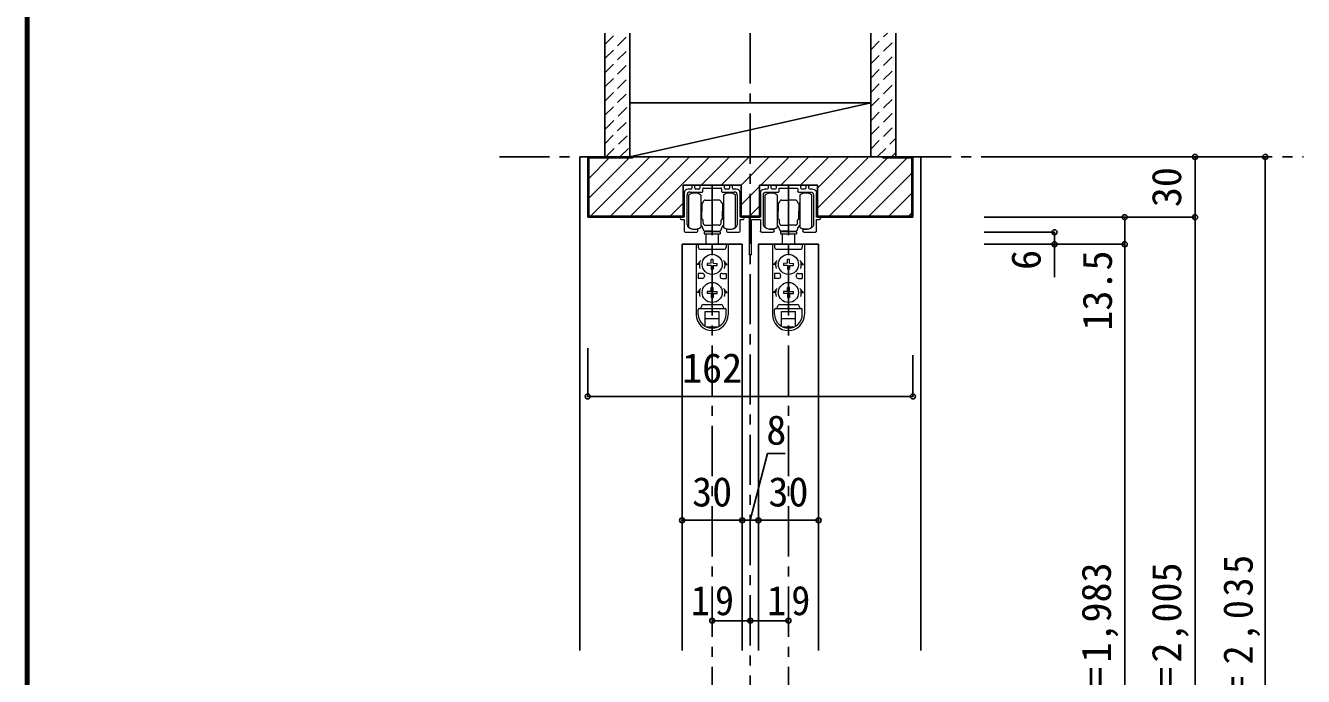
# Model space of a CAD drawing. Units: millimetres, scale not verified. Extents: x -973 to 977, y -718 to 696.
# Drawn here: x -973 to -337, y -323 to 1 of the extents above; entities that cross this region are included whole.
import ezdxf
from ezdxf.enums import TextEntityAlignment as Align

# ---------------------------------------------------------------- set-up
doc = ezdxf.new("R2010")
doc.units = ezdxf.units.MM
doc.header["$LTSCALE"] = 5
doc.header["$PDMODE"] = 32
doc.header["$PDSIZE"] = 2.5
doc.linetypes.add('CHAIN1', pattern=[8, 5, -1, 1, -1])
doc.linetypes.add('DASHED1', pattern=[1.8, 1.2, -0.6])
for name, color, linetype in [('0-1_通り芯', 4, 'CHAIN1'), ('0-2_柱', 7, 'Continuous'), ('0-3_仕上げ', 2, 'Continuous'), ('0-4_枠', 3, 'Continuous'), ('0-6_扉', 6, 'Continuous'), ('0-B_寸法', 7, 'Continuous'), ('0-C_ハッチ', 4, 'DASHED1'), ('F-1_枠', 6, 'Continuous')]:
    doc.layers.add(name, color=color, linetype=linetype)
doc.layers.add('0-7_金物', color=7, linetype='Continuous', lineweight=18)
doc.styles.add('ＭＳ ゴシック', font='')
doc.styles.get('ＭＳ ゴシック').set_extended_font_data('MS Gothic')

# ---------------------------------------------------------------- blocks, each defined once
blk = doc.blocks.new('戸車(上吊)')
at = {"layer": '0-7_金物'}
for p, q in [((-11.601, 12.792), (-11.601, 28.792)), ((-5.601, 28.792), (-5.601, 20.792)), ((-3.501, 26.292), (-0.001, 26.292)), ((3.499, 26.292), (-0.001, 26.292)), ((5.599, 28.792), (5.599, 20.792)), ((11.599, 12.792), (11.599, 28.792)), ((-5.601, 24.792), (-5.301, 24.792)), ((-5.601, 23.292), (-5.101, 23.292)), ((-5.601, 20.792), (-5.601, 12.792)), ((-5.101, 24.592), (-5.301, 24.792)), ((-5.301, 23.292), (-5.101, 23.492)), ((-5.101, 24.792), (-5.101, 20.792)), ((-5.001, 24.792), (-5.101, 24.792)), ((-5.101, 16.792), (-5.101, 20.792)), ((4.999, 24.792), (5.099, 24.792)), ((5.099, 24.792), (5.099, 20.792)), ((5.099, 24.592), (5.299, 24.792)), ((5.299, 23.292), (5.099, 23.492)), ((5.599, 23.292), (5.099, 23.292)), ((5.099, 16.792), (5.099, 20.792)), ((5.599, 24.792), (5.299, 24.792)), ((5.599, 20.792), (5.599, 12.792)), ((-5.601, 18.292), (-5.101, 18.292)), ((-5.601, 16.792), (-5.301, 16.792)), ((-5.101, 18.092), (-5.301, 18.292)), ((-5.101, 16.992), (-5.301, 16.792)), ((-5.001, 16.792), (-5.101, 16.792)), ((-4.501, 14.792), (-4.501, 16.292)), ((-3.501, 13.792), (-0.001, 13.792)), ((3.499, 13.792), (-0.001, 13.792)), ((4.499, 14.792), (4.499, 16.292)), ((4.999, 16.792), (5.099, 16.792)), ((5.099, 18.092), (5.299, 18.292)), ((5.599, 18.292), (5.099, 18.292)), ((5.099, 16.992), (5.299, 16.792)), ((5.599, 16.792), (5.299, 16.792)), ((-4.001, 10.492), (-4.001, 9.492)), ((3.999, 10.492), (-4.001, 10.492)), ((-4.001, 9.492), (3.999, 9.492)), ((-0.001, 10.792), (-3.501, 10.792)), ((-3.001, 10.792), (-3.001, 10.492)), ((-3.001, 4.292), (-3.001, 9.492)), ((-0.001, 10.792), (3.499, 10.792)), ((2.999, 10.792), (2.999, 10.492)), ((2.999, 9.492), (2.999, 4.292)), ((3.999, 10.492), (3.999, 9.492)), ((-7.9, 4.292), (-7.9, -30.608)), ((-7.857, 4.292), (7.943, 4.292)), ((-6.9, 4.292), (-6.9, 2.792)), ((-5.9, 1.792), (5.9, 1.792)), ((6.9, 4.292), (6.9, 2.792)), ((7.9, 4.292), (7.9, -30.608)), ((-5.657, -3.708), (-7.5, -5.708)), ((-6.4, -5.708), (-7.5, -5.708)), ((-0.52, -5.188), (-2.45, -5.222)), ((-2.45, -5.222), (-2.45, -6.194)), ((-0.52, -6.227), (-2.45, -6.194)), ((-0.52, -5.188), (-0.486, -3.258)), ((-0.52, -6.227), (-0.486, -8.158)), ((0.486, -3.258), (-0.486, -3.258)), ((0.52, -5.188), (0.486, -3.258)), ((0.52, -6.227), (0.486, -8.158)), ((0.52, -5.188), (2.45, -5.222)), ((0.52, -6.227), (2.45, -6.194)), ((2.45, -6.194), (2.45, -5.222)), ((5.657, -3.708), (7.5, -5.708)), ((6.4, -5.708), (7.5, -5.708)), ((-6.9, -10.208), (-6.9, -12.708)), ((-4.9, -10.208), (-6.9, -10.208)), ((-4.9, -12.708), (-6.9, -12.708)), ((-3.9, -11.208), (-3.9, -11.708)), ((-0.486, -8.158), (0.486, -8.158)), ((3.9, -11.208), (3.9, -11.708)), ((4.9, -10.208), (6.9, -10.208)), ((4.9, -12.708), (6.9, -12.708)), ((6.9, -10.208), (6.9, -12.708)), ((-5.657, -17.708), (-7.5, -19.708)), ((-0.52, -19.188), (-0.486, -17.258)), ((0.486, -17.258), (-0.486, -17.258)), ((0.52, -19.188), (0.486, -17.258)), ((5.657, -17.708), (7.5, -19.708)), ((-6.4, -19.708), (-7.5, -19.708)), ((-0.52, -19.188), (-2.45, -19.222)), ((-2.45, -19.222), (-2.45, -20.194)), ((-0.52, -20.227), (-2.45, -20.194)), ((-0.52, -20.227), (-0.486, -22.158)), ((-0.486, -22.158), (0.486, -22.158)), ((0.52, -20.227), (0.486, -22.158)), ((0.52, -19.188), (2.45, -19.222)), ((0.52, -20.227), (2.45, -20.194)), ((2.45, -20.194), (2.45, -19.222)), ((6.4, -19.708), (7.5, -19.708)), ((-6.9, -30.608), (-6.9, -28.208)), ((-6.4, -27.708), (6.4, -27.708)), ((-4.4, -25.708), (4.4, -25.708)), ((-3.5, -29.208), (3.5, -29.208)), ((-3.5, -36.554), (-3.5, -29.208)), ((3.5, -36.554), (3.5, -29.208)), ((6.9, -30.608), (6.9, -28.208)), ((-3.5, -32.708), (3.5, -32.708)), ((-3.028, -36.808), (3.028, -36.808))]:
    blk.add_line(p, q, dxfattribs=at)
for centre in [(0, -5.708), (0, -19.708)]:
    blk.add_circle(centre, 5, dxfattribs=at)
for centre, radius, start, end in [((-8.601, 24.792), 5, 53.1301, 126.8699), ((-3.501, 25.292), 1, 90, 180), ((3.499, 25.292), 1, 0, 90), ((8.599, 24.792), 5, 53.1301, 126.8699), ((-5.001, 25.292), 0.5, 270, 0), ((4.999, 25.292), 0.5, 180, 270), ((-8.601, 16.792), 5, 233.1301, 306.8699), ((-6.501, 11.792), 2, 0, 63.25632), ((-5.001, 16.292), 0.5, 0, 90), ((-3.501, 14.792), 1, 180, 270), ((3.499, 14.792), 1, 270, 0), ((4.999, 16.292), 0.5, 90, 180), ((6.499, 11.792), 2, 116.74368, 180), ((8.599, 16.792), 5, 233.1301, 306.8699), ((-3.501, 11.792), 1, 180, 270), ((3.499, 11.792), 1, 270, 0), ((-5.9, 2.792), 1, 180, 270), ((5.9, 2.792), 1, 270, 0), ((0, -5.708), 6.4, 167.82427, 198.20996), ((0, -5.708), 6.4, 341.79004, 12.17573), ((-4.9, -11.208), 1, 0, 90), ((-4.9, -11.708), 1, 270, 0), ((4.9, -11.208), 1, 90, 180), ((4.9, -11.708), 1, 180, 270), ((0, -19.708), 6.4, 167.82427, 198.20996), ((0, -19.708), 6.4, 341.79004, 12.17573), ((0, -30.808), 7.9, 180, 0), ((-6.4, -28.208), 0.5, 90, 180), ((0, -30.608), 6.9, 180, 0), ((-6.4, -26.708), 1, 270, 0), ((-4.4, -26.708), 1, 90, 180), ((4.4, -26.708), 1, 0, 90), ((6.4, -26.708), 1, 180, 270), ((6.4, -28.208), 0.5, 0, 90)]:
    blk.add_arc(centre, radius, start, end, dxfattribs=at)
blk = doc.blocks.new('レール金具(全般)')
at = {"layer": '0-7_金物'}
for p, q in [((-10.65, 6.888), (-12, 6.888)), ((-10.15, 8.388), (-10.15, 7.388)), ((-9.15, 8.888), (-9.65, 8.888)), ((-8.65, 7.388), (-8.65, 8.388)), ((-6.65, 6.888), (-8.15, 6.888)), ((-6.15, 8.388), (-6.15, 7.388)), ((5.65, 8.888), (-5.65, 8.888)), ((-4.65, 5.688), (-4.65, 7.088)), ((4.65, 7.088), (4.65, 5.688)), ((6.15, 7.388), (6.15, 8.388)), ((8.15, 6.888), (6.65, 6.888)), ((8.65, 8.388), (8.65, 7.388)), ((9.65, 8.888), (9.15, 8.888)), ((10.15, 7.388), (10.15, 8.388)), ((12, 6.888), (10.65, 6.888)), ((-12.5, -10.898), (-12.5, 3.888)), ((-11, 5.388), (-4.95, 5.388)), ((4.95, 5.388), (11, 5.388)), ((12.5, 3.888), (12.5, -10.898)), ((-13.5, -14.612), (-7.65, -14.612)), ((-7.15, -14.112), (-7.15, -13.224)), ((7.15, -13.224), (7.15, -14.112)), ((7.65, -14.612), (13.5, -14.612))]:
    blk.add_line(p, q, dxfattribs=at)
for points in [[(-4.35, 7.388), (-0.3, 7.388), (0, 7.688), (0.3, 7.388), (4.35, 7.388)], [(-14, 4.888), (-14, -7.112), (-15.4, -7.112)], [(15.4, -7.112), (14, -7.112), (14, 4.888)], [(-15.4, -8.312), (-14, -8.312), (-14, -14.112)], [(14, -14.112), (14, -8.312), (15.4, -8.312)]]:
    blk.add_lwpolyline(points, dxfattribs=at)
for centre, radius, start, end in [((-12, 4.888), 2, 90, 180), ((-10.65, 7.388), 0.5, 270, 0), ((-9.65, 8.388), 0.5, 90, 180), ((-9.15, 8.388), 0.5, 0, 90), ((-8.15, 7.388), 0.5, 180, 270), ((-6.65, 7.388), 0.5, 270, 0), ((-5.65, 8.388), 0.5, 90, 180), ((-4.35, 7.088), 0.3, 90, 180), ((4.35, 7.088), 0.3, 360, 90), ((5.65, 8.388), 0.5, 360, 90), ((6.65, 7.388), 0.5, 180, 270), ((8.15, 7.388), 0.5, 270, 360), ((9.15, 8.388), 0.5, 90, 180), ((9.65, 8.388), 0.5, 360, 90), ((10.65, 7.388), 0.5, 180, 270), ((12, 4.888), 2, 0, 90), ((-11, 3.888), 1.5, 90, 180), ((-4.95, 5.688), 0.3, 270, 360), ((4.95, 5.688), 0.3, 180, 270), ((11, 3.888), 1.5, 0, 90), ((-15.4, -7.712), 0.6, 90, 270), ((-12.2, -10.898), 0.3, 180, 192.08406), ((-10.538, -10.542), 2, 192.08406, 228.89829), ((-8.771, -8.112), 5, 231.94944, 269.54933), ((8.771, -8.112), 5, 270.45067, 308.05056), ((10.538, -10.542), 2, 311.10171, 347.91594), ((12.2, -10.898), 0.3, 347.91594, 0), ((15.4, -7.712), 0.6, 270, 90), ((-13.5, -14.112), 0.5, 180, 270), ((-8.85, -8.112), 5, 270.45826, 285.31651), ((-7.65, -14.112), 0.5, 270, 0), ((-7.45, -13.224), 0.3, 360, 105.31651), ((7.45, -13.224), 0.3, 74.68349, 180), ((7.65, -14.112), 0.5, 180, 270), ((8.85, -8.112), 5, 254.68349, 269.54174), ((13.5, -14.112), 0.5, 270, 0)]:
    blk.add_arc(centre, radius, start, end, dxfattribs=at)
blk = doc.blocks.new('レール金物(幕板付)')
at = {"layer": '0-7_金物'}
for p, q in [((-13.092, 7.847), (-11.742, 7.847)), ((-11.242, 8.347), (-11.242, 9.347)), ((-10.742, 9.847), (-10.242, 9.847)), ((-9.742, 9.347), (-9.742, 8.347)), ((-9.242, 7.847), (-7.742, 7.847)), ((-7.242, 8.347), (-7.242, 9.347)), ((-6.742, 9.847), (4.558, 9.847)), ((-5.742, 8.047), (-5.742, 6.647)), ((3.558, 6.647), (3.558, 8.047)), ((5.058, 9.347), (5.058, 8.347)), ((5.558, 7.847), (7.058, 7.847)), ((7.558, 8.347), (7.558, 9.347)), ((8.058, 9.847), (8.558, 9.847)), ((9.058, 9.347), (9.058, 8.347)), ((9.558, 7.847), (10.908, 7.847)), ((-13.592, 4.847), (-13.592, -9.939)), ((-6.042, 6.347), (-12.092, 6.347)), ((9.908, 6.347), (3.858, 6.347)), ((11.408, -9.939), (11.408, 4.847)), ((18.508, -6.353), (18.508, -24.553)), ((-8.242, -12.265), (-8.242, -13.153)), ((6.058, -13.153), (6.058, -12.265)), ((6.437, -11.975), (7.679, -12.153)), ((17.308, -24.553), (17.308, -7.553)), ((-8.742, -13.653), (-14.592, -13.653)), ((12.408, -13.653), (6.558, -13.653))]:
    blk.add_line(p, q, dxfattribs=at)
for points in [[(3.258, 8.347), (-0.792, 8.347), (-1.092, 8.647), (-1.392, 8.347), (-5.442, 8.347)], [(-16.492, -6.153), (-15.092, -6.153), (-15.092, 5.847)], [(12.908, 5.847), (12.908, -6.153), (18.308, -6.153)], [(-15.092, -13.153), (-15.092, -7.353), (-16.492, -7.353)], [(17.108, -7.353), (12.908, -7.353), (12.908, -13.153)]]:
    blk.add_lwpolyline(points, dxfattribs=at)
for centre, radius, start, end in [((-13.092, 5.847), 2, 90, 180), ((-11.742, 8.347), 0.5, 270, 0), ((-10.742, 9.347), 0.5, 90, 180), ((-10.242, 9.347), 0.5, 0, 90), ((-9.242, 8.347), 0.5, 180, 270), ((-7.742, 8.347), 0.5, 270, 0), ((-6.742, 9.347), 0.5, 90, 180), ((-6.042, 6.647), 0.3, 270, 360), ((-5.442, 8.047), 0.3, 90, 180), ((3.258, 8.047), 0.3, 360, 90), ((3.858, 6.647), 0.3, 180, 270), ((4.558, 9.347), 0.5, 360, 90), ((5.558, 8.347), 0.5, 180, 270), ((7.058, 8.347), 0.5, 270, 360), ((8.058, 9.347), 0.5, 90, 180), ((8.558, 9.347), 0.5, 360, 90), ((9.558, 8.347), 0.5, 180, 270), ((10.908, 5.847), 2, 0, 90), ((-12.092, 4.847), 1.5, 90, 180), ((9.908, 4.847), 1.5, 0, 90), ((-16.492, -6.753), 0.6, 90, 270), ((18.308, -6.353), 0.2, 0, 90), ((-13.292, -9.939), 0.3, 180, 192.08406), ((-11.63, -9.583), 2, 192.08406, 228.89829), ((-9.863, -7.153), 5, 231.94944, 270), ((-9.95, -7.112), 5.042, 270.99736, 285.28454), ((-8.542, -12.265), 0.3, 360, 105.31651), ((6.358, -12.265), 0.3, 74.68349, 180), ((7.679, -7.153), 5, 270, 308.05056), ((9.446, -9.583), 2, 311.10171, 347.91594), ((11.108, -9.939), 0.3, 347.91594, 0), ((17.108, -7.553), 0.2, 360, 90), ((-14.592, -13.153), 0.5, 180, 270), ((-8.742, -13.153), 0.5, 270, 0), ((6.558, -13.153), 0.5, 180, 270), ((12.408, -13.153), 0.5, 270, 360), ((17.908, -24.553), 0.6, 180, 0)]:
    blk.add_arc(centre, radius, start, end, dxfattribs=at)

msp = doc.modelspace()

# ---------------------------------------------------------------- linework, layer by layer
at = {"layer": '0-1_通り芯'}
for p, q in [((-612.347, -2.5), (-612.347, -582.904)), ((-737.347, -64.151), (-336.847, -64.151)), ((-631.347, -78.151), (-631.347, -555.5)), ((-593.347, -78.151), (-593.347, -555.5))]:
    msp.add_line(p, q, dxfattribs=at)
at = {"layer": '0-2_柱', "color": 3}
for p, q in [((-672.347, -37.151), (-552.347, -37.151)), ((-672.347, -64.151), (-552.347, -64.151))]:
    msp.add_line(p, q, dxfattribs=at)
at = {"layer": '0-2_柱'}
msp.add_line((-672.347, -64.151), (-552.347, -37.151), dxfattribs=at)
at = {"layer": '0-3_仕上げ'}
for p, q in [((-684.847, -64.151), (-684.847, -2.5)), ((-672.347, -64.151), (-672.347, -2.5)), ((-552.347, -64.151), (-552.347, -2.5)), ((-539.847, -64.151), (-539.847, -2.5))]:
    msp.add_line(p, q, dxfattribs=at)
at = {"layer": '0-4_枠', "color": 4}
for p, q in [((-697.347, -64.151), (-693.347, -64.151)), ((-697.347, -64.151), (-697.347, -309.949)), ((-527.347, -64.151), (-531.347, -64.151)), ((-527.347, -309.949), (-527.347, -64.151))]:
    msp.add_line(p, q, dxfattribs=at)
at = {"layer": '0-4_枠'}
for p, q in [((-531.347, -64.151), (-693.347, -64.151)), ((-693.347, -94.151), (-693.347, -64.151)), ((-670.847, -64.651), (-692.847, -64.651)), ((-692.847, -93.651), (-692.847, -64.651)), ((-670.847, -64.151), (-670.847, -64.651)), ((-546.347, -64.651), (-546.347, -64.151)), ((-546.347, -64.651), (-531.847, -64.651)), ((-531.847, -93.651), (-531.847, -64.651)), ((-531.347, -94.151), (-531.347, -64.151)), ((-645.747, -94.151), (-645.747, -78.151)), ((-616.947, -78.151), (-645.747, -78.151)), ((-616.947, -94.151), (-616.947, -78.151)), ((-607.747, -94.151), (-607.747, -78.151)), ((-645.747, -94.151), (-693.347, -94.151)), ((-692.847, -93.651), (-645.747, -93.651)), ((-616.947, -93.651), (-607.747, -93.651)), ((-607.747, -94.151), (-616.947, -94.151)), ((-531.847, -93.651), (-578.947, -93.651)), ((-531.347, -94.151), (-578.947, -94.151))]:
    msp.add_line(p, q, dxfattribs=at)
msp.add_lwpolyline([(-578.947, -94.151), (-578.947, -78.151), (-607.747, -78.151)], dxfattribs=at)
at = {"layer": '0-6_扉'}
for p, q in [((-616.347, -107.651), (-646.347, -107.651)), ((-646.347, -107.651), (-646.347, -309.949)), ((-616.347, -107.651), (-616.347, -309.949)), ((-578.347, -107.651), (-608.347, -107.651)), ((-608.347, -107.651), (-608.347, -309.949)), ((-578.347, -107.651), (-578.347, -309.949))]:
    msp.add_line(p, q, dxfattribs=at)
at = {"layer": '0-B_寸法', "color": 4}
for p, q in [((-355.847, -64.151), (-495.847, -64.151)), ((-390.847, -64.151), (-390.847, -555.5)), ((-355.847, -567.5), (-355.847, -64.151)), ((-390.847, -94.151), (-495.847, -94.151)), ((-425.847, -94.151), (-425.847, -555.5)), ((-460.847, -101.651), (-495.847, -101.651)), ((-460.847, -124.096), (-460.847, -101.651)), ((-425.847, -107.651), (-495.847, -107.651)), ((-693.347, -183.455), (-693.347, -159.397)), ((-531.347, -183.455), (-531.347, -162.897)), ((-693.347, -183.455), (-531.347, -183.455)), ((-646.347, -245.151), (-578.347, -245.151)), ((-631.347, -295.151), (-612.347, -295.151)), ((-612.347, -295.151), (-593.347, -295.151))]:
    msp.add_line(p, q, dxfattribs=at)
msp.add_lwpolyline([(-612.347, -245.151), (-603.784, -211.848), (-594.999, -211.848)], dxfattribs=at)
at = {"layer": '0-B_寸法'}
for p in [(-390.847, -64.151), (-355.847, -64.151), (-425.847, -94.151), (-390.847, -94.151), (-460.847, -101.651), (-460.847, -107.651), (-425.847, -107.651), (-693.347, -183.455), (-531.347, -183.455), (-646.347, -245.151), (-616.347, -245.151), (-608.347, -245.151), (-578.347, -245.151), (-631.347, -295.151), (-612.347, -295.151), (-593.347, -295.151)]:
    msp.add_point(p, dxfattribs=at)
at = {"layer": '0-C_ハッチ'}
for p, q in [((-684.819, -15.118), (-672.201, -2.5)), ((-684.819, -8.046), (-679.272, -2.5)), ((-552.347, -10.755), (-544.092, -2.5)), ((-552.347, -17.826), (-539.847, -5.326)), ((-684.819, -22.189), (-672.319, -9.689)), ((-552.347, -24.897), (-539.847, -12.397)), ((-684.819, -29.26), (-672.319, -16.76)), ((-684.819, -36.331), (-672.319, -23.831)), ((-552.347, -31.968), (-539.847, -19.468)), ((-684.819, -43.402), (-672.319, -30.902)), ((-552.347, -39.039), (-539.847, -26.539)), ((-684.497, -50.151), (-672.319, -37.973)), ((-552.347, -46.11), (-539.847, -33.61)), ((-552.347, -53.181), (-539.847, -40.681)), ((-684.847, -57.572), (-672.319, -45.044)), ((-552.347, -60.252), (-539.847, -47.752)), ((-684.355, -64.151), (-672.319, -52.115)), ((-549.175, -64.151), (-539.847, -54.823)), ((-677.284, -64.151), (-672.319, -59.186)), ((-542.104, -64.151), (-539.847, -61.894))]:
    msp.add_line(p, q, dxfattribs=at)
at = {"layer": '0-C_ハッチ', "linetype": 'Continuous'}
for p, q in [((-692.847, -64.925), (-692.573, -64.651)), ((-692.847, -74.825), (-682.674, -64.651)), ((-692.847, -84.724), (-672.774, -64.651)), ((-691.875, -93.651), (-662.375, -64.151)), ((-681.975, -93.651), (-652.475, -64.151)), ((-672.076, -93.651), (-642.576, -64.151)), ((-662.176, -93.651), (-632.676, -64.151)), ((-636.777, -78.151), (-622.777, -64.151)), ((-626.877, -78.151), (-612.877, -64.151)), ((-616.962, -78.136), (-602.978, -64.151)), ((-607.078, -78.151), (-593.078, -64.151)), ((-597.179, -78.151), (-583.179, -64.151)), ((-587.279, -78.151), (-573.279, -64.151)), ((-578.947, -79.718), (-563.38, -64.151)), ((-578.947, -89.618), (-553.847, -64.518)), ((-544.081, -64.651), (-573.081, -93.651)), ((-563.181, -93.651), (-534.181, -64.651)), ((-553.282, -93.651), (-531.847, -72.216)), ((-616.947, -88.02), (-607.747, -78.82)), ((-543.382, -93.651), (-531.847, -82.116)), ((-652.277, -93.651), (-645.747, -87.121)), ((-612.679, -93.651), (-607.747, -88.719)), ((-533.483, -93.651), (-531.847, -92.015))]:
    msp.add_line(p, q, dxfattribs=at)
at = {"layer": 'F-1_枠'}
for p, q in [((-973.347, 695.833), (-973.347, -700.833)), ((-972.514, 695.833), (-972.514, -700.833)), ((-971.68, 695.833), (-971.68, -700.833))]:
    msp.add_line(p, q, dxfattribs=at)

# ---------------------------------------------------------------- block references
at = {"layer": '0-7_金物'}
for name, p in [('レール金具(全般)', (-631.347, -87.039)), ('戸車(上吊)', (-631.346, -111.944)), ('戸車(上吊)', (-593.346, -111.944))]:
    msp.add_blockref(name, p, dxfattribs=at)
at = {"layer": '0-7_金物', "xscale": -1}
msp.add_blockref('レール金物(幕板付)', (-594.439, -87.998), dxfattribs=at)

# ---------------------------------------------------------------- texts
at = {"layer": '0-B_寸法', "style": 'ＭＳ ゴシック'}
for s, p in [('30', (-393.347, -89.151)), ('6', (-463.347, -120.409)), ('13.5', (-427.847, -150.651)), ('ＤＨ＝1,983', (-428.347, -375.992)), ('枠内＝2,005', (-393.347, -375.992))]:
    msp.add_text(s, height=14.66, rotation=90, dxfattribs=at).set_placement(p, align=Align.BOTTOM_LEFT)
for s, p in [('162', (-646.347, -180.955)), ('8', (-604.391, -211.848)), ('30', (-641.347, -242.651)), ('30', (-603.347, -242.651))]:
    msp.add_text(s, height=14.66, dxfattribs=at).set_placement(p, align=Align.BOTTOM_LEFT)
at = {"layer": '0-B_寸法', "insert": (-358.347, -384.742), "char_height": 14.66, "attachment_point": 7, "rotation": 90, "style": 'ＭＳ ゴシック'}
msp.add_mtext('\\T1.19;\\W0.95;枠外＝2,035', dxfattribs=at)
at = {"layer": '0-B_寸法', "char_height": 14.66, "attachment_point": 7, "style": 'ＭＳ ゴシック'}
for insert in [(-641.972, -292.651), (-603.972, -292.651)]:
    msp.add_mtext('\\T1.27;\\W0.95;19', dxfattribs=dict(at, insert=insert))

doc.saveas('drawing.dxf')
